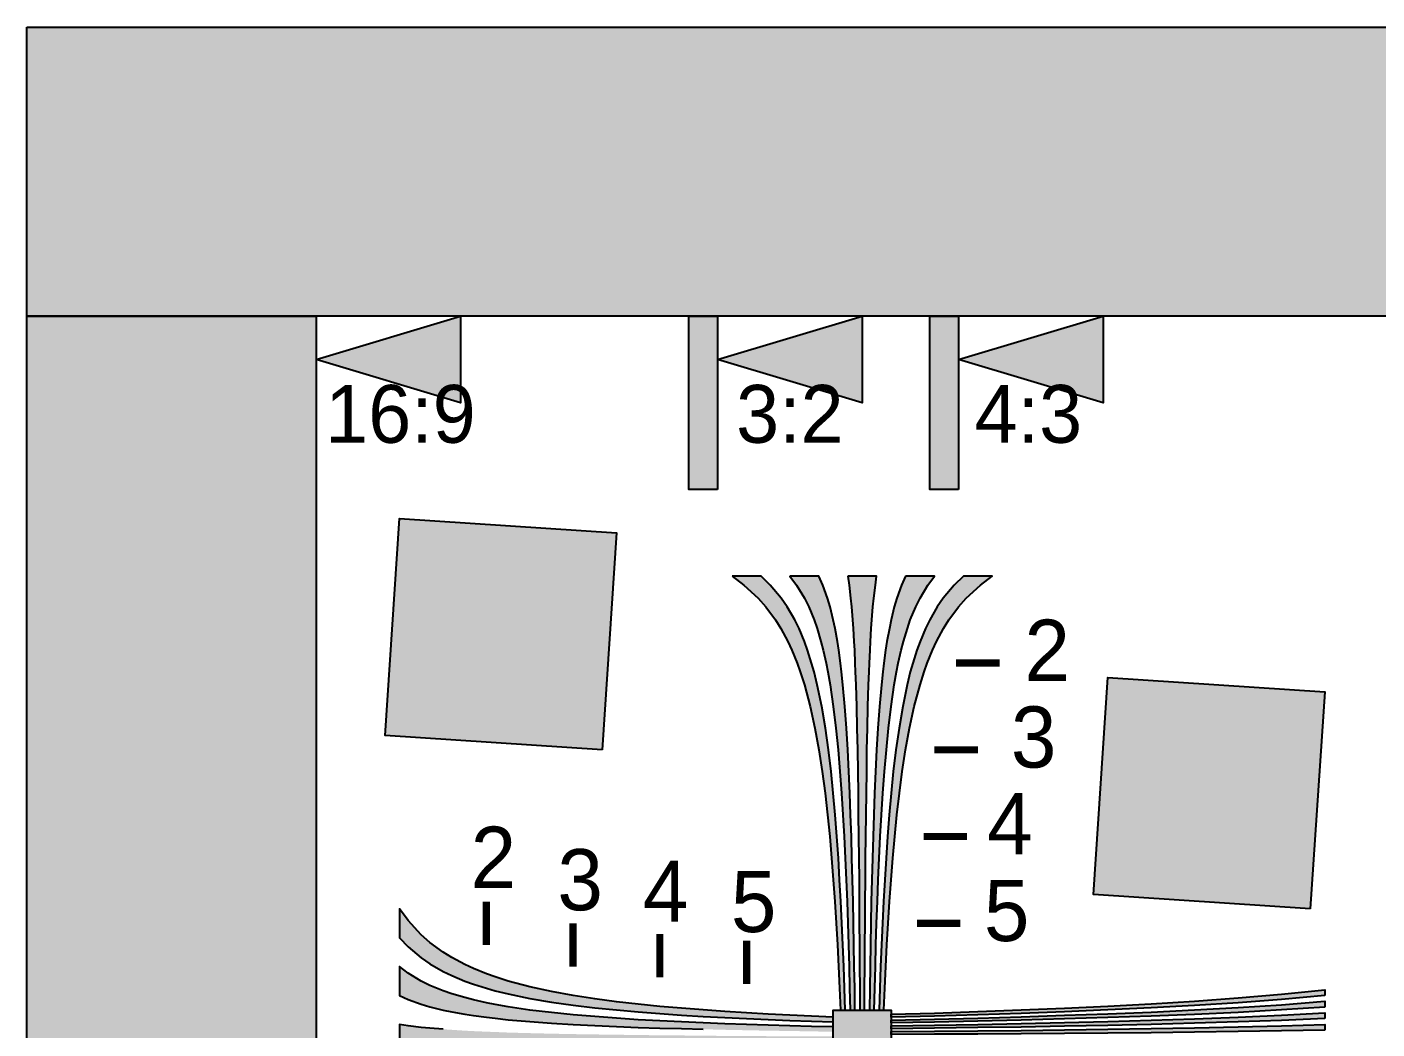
# Model space of a CAD drawing. Header units: millimetres. Extents: x 0 to 1582, y 0 to 984.
# Drawn here: x 0 to 373.6, y 707 to 984.2 of the extents above; entities that cross this region are included whole.
import ezdxf

# ---------------------------------------------------------------- set-up
doc = ezdxf.new("R2010")
doc.units = ezdxf.units.MM
for name, color, linetype in [('FRAME', 7, 'Continuous'), ('LABELS', 7, 'Continuous'), ('PERIPHERY', 7, 'Continuous'), ('SFR', 7, 'Continuous')]:
    doc.layers.add(name, color=color, linetype=linetype)

msp = doc.modelspace()

# ---------------------------------------------------------------- hatches: boundary and pattern name
at = {"layer": 'FRAME', "true_color": 0x000000}
h = msp.add_hatch(color=7, dxfattribs=at)
h.dxf.hatch_style = 1
h.paths.add_polyline_path([(0, 984.25), (1582.24, 984.25), (1582.24, 904.25), (0, 904.25), (0, 984.25)])
h = msp.add_hatch(color=7, dxfattribs=at)
h.dxf.hatch_style = 1
h.paths.add_polyline_path([(0, 904.25), (80, 904.25), (80, 104.25), (0, 104.25), (0, 904.25)])
h = msp.add_hatch(color=7, dxfattribs=at)
h.dxf.hatch_style = 1
h.paths.add_polyline_path([(120, 904.25), (120, 880.25), (80, 892.25), (120, 904.25)])
h = msp.add_hatch(color=7, dxfattribs=at)
h.dxf.hatch_style = 1
h.paths.add_polyline_path([(191.12, 856.25), (183.12, 856.25), (183.12, 904.25), (191.12, 904.25), (191.12, 856.25)])
h = msp.add_hatch(color=7, dxfattribs=at)
h.dxf.hatch_style = 1
h.paths.add_polyline_path([(231.12, 904.25), (231.12, 880.25), (191.12, 892.25), (231.12, 904.25)])
h = msp.add_hatch(color=7, dxfattribs=at)
h.dxf.hatch_style = 1
h.paths.add_polyline_path([(257.8, 856.25), (249.8, 856.25), (249.8, 904.25), (257.8, 904.25), (257.8, 856.25)])
h = msp.add_hatch(color=7, dxfattribs=at)
h.dxf.hatch_style = 1
h.paths.add_polyline_path([(297.8, 904.25), (297.8, 880.25), (257.8, 892.25), (297.8, 904.25)])
at = {"layer": 'PERIPHERY', "true_color": 0x000000}
h = msp.add_hatch(color=7, dxfattribs=at)
h.dxf.hatch_style = 1
h.paths.add_polyline_path([(195.12, 832.25), (198.4, 829.85), (202.32, 826.25), (204.44, 823.85), (207.12, 820.25), (208.64, 817.85), (210.56, 814.25), (211.68, 811.85), (213.12, 808.25), (213.96, 805.85), (215.12, 802.25), (216.72, 796.25), (218.04, 790.25), (219.12, 784.25), (220.04, 778.25), (220.84, 772.25), (221.52, 766.25), (222.12, 760.25), (222.64, 754.25), (223.12, 748.25), (223.56, 742.25), (223.92, 736.25), (224.28, 730.25), (224.56, 724.25), (224.84, 718.25), (225.12, 712.25), (226.44, 712.25), (226.24, 718.25), (226.04, 724.25), (225.8, 730.25), (225.52, 736.25), (225.24, 742.25), (224.88, 748.25), (224.52, 754.25), (224.12, 760.25), (223.64, 766.25), (223.12, 772.25), (222.52, 778.25), (221.8, 784.25), (220.92, 790.25), (219.92, 796.25), (218.68, 802.25), (217.8, 805.85), (217.12, 808.25), (216, 811.85), (215.12, 814.25), (213.64, 817.85), (212.44, 820.25), (210.36, 823.85), (208.72, 826.25), (205.68, 829.85), (203.12, 832.25), (195.12, 832.25)])
h = msp.add_hatch(color=7, dxfattribs=at)
h.dxf.hatch_style = 1
h.paths.add_polyline_path([(211.12, 832.25), (212.92, 829.85), (215.12, 826.25), (216.32, 823.85), (217.8, 820.25), (218.64, 817.85), (219.68, 814.25), (220.32, 811.85), (221.12, 808.25), (221.6, 805.85), (222.24, 802.25), (223.12, 796.25), (223.84, 790.25), (224.44, 784.25), (224.96, 778.25), (225.4, 772.25), (225.8, 766.25), (226.12, 760.25), (226.4, 754.25), (226.68, 748.25), (226.92, 742.25), (227.12, 736.25), (227.32, 730.25), (227.48, 724.25), (227.64, 718.25), (227.8, 712.25), (229.12, 712.25), (229.04, 718.25), (228.92, 724.25), (228.84, 730.25), (228.72, 736.25), (228.6, 742.25), (228.44, 748.25), (228.28, 754.25), (228.12, 760.25), (227.92, 766.25), (227.68, 772.25), (227.44, 778.25), (227.12, 784.25), (226.76, 790.25), (226.32, 796.25), (225.8, 802.25), (225.4, 805.85), (225.12, 808.25), (224.64, 811.85), (224.28, 814.25), (223.64, 817.85), (223.12, 820.25), (222.24, 823.85), (221.52, 826.25), (220.2, 829.85), (219.12, 832.25), (211.12, 832.25), (211.12, 832.25)])
h = msp.add_hatch(color=7, dxfattribs=at)
h.dxf.hatch_style = 1
h.paths.add_polyline_path([(227.12, 832.25), (227.48, 829.85), (227.92, 826.25), (228.16, 823.85), (228.44, 820.25), (228.64, 817.85), (228.84, 814.25), (228.96, 811.85), (229.12, 808.25), (229.2, 805.85), (229.36, 802.25), (229.52, 796.25), (229.68, 790.25), (229.8, 784.25), (229.88, 778.25), (229.96, 772.25), (230.04, 766.25), (230.12, 760.25), (230.16, 754.25), (230.24, 748.25), (230.28, 742.25), (230.32, 736.25), (230.36, 730.25), (230.4, 724.25), (230.44, 718.25), (230.44, 712.25), (231.8, 712.25), (231.8, 718.25), (231.84, 724.25), (231.88, 730.25), (231.92, 736.25), (231.96, 742.25), (232, 748.25), (232.08, 754.25), (232.12, 760.25), (232.2, 766.25), (232.28, 772.25), (232.36, 778.25), (232.44, 784.25), (232.56, 790.25), (232.72, 796.25), (232.88, 802.25), (233.04, 805.85), (233.12, 808.25), (233.28, 811.85), (233.4, 814.25), (233.64, 817.85), (233.8, 820.25), (234.08, 823.85), (234.32, 826.25), (234.76, 829.85), (235.12, 832.25), (227.12, 832.25)])
h = msp.add_hatch(color=7, dxfattribs=at)
h.dxf.hatch_style = 1
h.paths.add_polyline_path([(243.12, 832.25), (242.04, 829.85), (240.72, 826.25), (240, 823.85), (239.12, 820.25), (238.64, 817.85), (237.96, 814.25), (237.6, 811.85), (237.12, 808.25), (236.84, 805.85), (236.44, 802.25), (235.92, 796.25), (235.48, 790.25), (235.12, 784.25), (234.8, 778.25), (234.56, 772.25), (234.32, 766.25), (234.12, 760.25), (233.96, 754.25), (233.8, 748.25), (233.64, 742.25), (233.52, 736.25), (233.4, 730.25), (233.32, 724.25), (233.2, 718.25), (233.12, 712.25), (234.44, 712.25), (234.6, 718.25), (234.76, 724.25), (234.92, 730.25), (235.12, 736.25), (235.32, 742.25), (235.56, 748.25), (235.84, 754.25), (236.12, 760.25), (236.44, 766.25), (236.84, 772.25), (237.28, 778.25), (237.8, 784.25), (238.4, 790.25), (239.12, 796.25), (240, 802.25), (240.64, 805.85), (241.12, 808.25), (241.92, 811.85), (242.56, 814.25), (243.64, 817.85), (244.44, 820.25), (245.92, 823.85), (247.12, 826.25), (249.32, 829.85), (251.12, 832.25), (243.12, 832.25), (243.12, 832.25)])
h = msp.add_hatch(color=7, dxfattribs=at)
h.dxf.hatch_style = 1
h.paths.add_polyline_path([(259.12, 832.25), (256.56, 829.85), (253.52, 826.25), (251.88, 823.85), (249.8, 820.25), (248.64, 817.85), (247.12, 814.25), (246.24, 811.85), (245.12, 808.25), (244.44, 805.85), (243.56, 802.25), (242.32, 796.25), (241.32, 790.25), (240.44, 784.25), (239.72, 778.25), (239.12, 772.25), (238.6, 766.25), (238.12, 760.25), (237.72, 754.25), (237.36, 748.25), (237, 742.25), (236.72, 736.25), (236.44, 730.25), (236.2, 724.25), (236, 718.25), (235.8, 712.25), (237.12, 712.25), (237.4, 718.25), (237.68, 724.25), (237.96, 730.25), (238.32, 736.25), (238.68, 742.25), (239.12, 748.25), (239.6, 754.25), (240.12, 760.25), (240.72, 766.25), (241.4, 772.25), (242.2, 778.25), (243.12, 784.25), (244.2, 790.25), (245.52, 796.25), (247.12, 802.25), (248.28, 805.85), (249.12, 808.25), (250.56, 811.85), (251.68, 814.25), (253.64, 817.85), (255.12, 820.25), (257.8, 823.85), (259.92, 826.25), (263.84, 829.85), (267.12, 832.25), (259.12, 832.25), (259.12, 832.25)])
h = msp.add_hatch(color=7, dxfattribs=at)
h.dxf.hatch_style = 1
h.paths.add_polyline_path([(103.12, 732.26), (105.52, 729.7), (109.12, 726.66), (111.52, 725.02), (115.12, 722.93), (117.52, 721.78), (121.12, 720.26), (123.52, 719.38), (127.12, 718.26), (129.52, 717.58), (133.12, 716.7), (139.12, 715.46), (145.12, 714.46), (151.12, 713.58), (157.12, 712.86), (163.12, 712.26), (169.12, 711.74), (175.12, 711.26), (181.12, 710.86), (187.12, 710.5), (193.12, 710.14), (199.12, 709.86), (205.12, 709.58), (211.12, 709.34), (217.12, 709.14), (223.12, 708.94), (223.12, 710.26), (217.12, 710.54), (211.12, 710.82), (205.12, 711.1), (199.12, 711.46), (193.12, 711.82), (187.12, 712.26), (181.12, 712.74), (175.12, 713.26), (169.12, 713.86), (163.12, 714.54), (157.12, 715.34), (151.12, 716.26), (145.12, 717.34), (139.12, 718.66), (133.12, 720.26), (129.52, 721.42), (127.12, 722.26), (123.52, 723.7), (121.12, 724.82), (117.52, 726.78), (115.12, 728.26), (111.52, 730.94), (109.12, 733.06), (105.52, 736.98), (103.12, 740.26), (103.12, 732.26), (103.12, 732.26)])
h = msp.add_hatch(color=7, dxfattribs=at)
h.dxf.hatch_style = 1
h.paths.add_polyline_path([(103.12, 716.25), (105.52, 715.17), (109.12, 713.85), (111.52, 713.13), (115.12, 712.25), (117.52, 711.77), (121.12, 711.09), (123.52, 710.73), (127.12, 710.25), (129.52, 709.97), (133.12, 709.57), (139.12, 709.05), (145.12, 708.61), (151.12, 708.25), (157.12, 707.93), (163.12, 707.69), (169.12, 707.45), (175.12, 707.25), (181.12, 707.09), (187.12, 706.93), (193.12, 706.77), (199.12, 706.65), (205.12, 706.53), (211.12, 706.45), (217.12, 706.33), (223.12, 706.25), (223.12, 707.57), (217.12, 707.73), (211.12, 707.89), (205.12, 708.05), (199.12, 708.25), (193.12, 708.45), (187.12, 708.69), (181.12, 708.97), (175.12, 709.25), (169.12, 709.57), (163.12, 709.97), (157.12, 710.41), (151.12, 710.93), (145.12, 711.53), (139.12, 712.25), (133.12, 713.13), (129.52, 713.77), (127.12, 714.25), (123.52, 715.05), (121.12, 715.69), (117.52, 716.77), (115.12, 717.57), (111.52, 719.05), (109.12, 720.25), (105.52, 722.46), (103.12, 724.25), (103.12, 716.25), (103.12, 716.25)])
h = msp.add_hatch(color=7, dxfattribs=at)
h.dxf.hatch_style = 1
h.paths.add_polyline_path([(359.12, 716.26), (347.12, 715.18), (335.12, 714.26), (323.12, 713.5), (311.12, 712.82), (299.12, 712.26), (287.12, 711.78), (275.12, 711.3), (263.12, 710.94), (251.12, 710.58), (239.12, 710.26), (239.12, 711.06), (251.12, 711.42), (263.12, 711.82), (275.12, 712.26), (287.12, 712.78), (299.12, 713.34), (311.12, 713.98), (323.12, 714.74), (335.12, 715.58), (347.12, 716.62), (359.12, 717.86), (359.12, 716.26)])
h = msp.add_hatch(color=7, dxfattribs=at)
h.dxf.hatch_style = 1
h.paths.add_polyline_path([(359.12, 713.06), (347.12, 712.26), (335.12, 711.58), (323.12, 711.02), (311.12, 710.54), (299.12, 710.14), (287.12, 709.78), (275.12, 709.42), (263.12, 709.14), (251.12, 708.9), (239.12, 708.66), (239.12, 709.46), (251.12, 709.74), (263.12, 710.02), (275.12, 710.38), (287.12, 710.78), (299.12, 711.18), (311.12, 711.7), (323.12, 712.26), (335.12, 712.94), (347.12, 713.7), (359.12, 714.66), (359.12, 713.06)])
h = msp.add_hatch(color=7, dxfattribs=at)
h.dxf.hatch_style = 1
h.paths.add_polyline_path([(239.12, 696.25), (223.12, 696.25), (223.12, 712.25), (239.12, 712.25), (239.12, 696.25)])
h = msp.add_hatch(color=7, dxfattribs=at)
h.dxf.hatch_style = 1
h.paths.add_polyline_path([(359.12, 709.86), (347.12, 709.34), (335.12, 708.94), (323.12, 708.58), (311.12, 708.26), (299.12, 707.98), (287.12, 707.78), (275.12, 707.54), (263.12, 707.38), (251.12, 707.22), (239.12, 707.06), (239.12, 707.86), (251.12, 708.06), (263.12, 708.26), (275.12, 708.5), (287.12, 708.78), (299.12, 709.06), (311.12, 709.42), (323.12, 709.78), (335.12, 710.26), (347.12, 710.82), (359.12, 711.46), (359.12, 709.86)])
h = msp.add_hatch(color=7, dxfattribs=at)
h.dxf.hatch_style = 1
h.paths.add_polyline_path([(103.12, 700.25), (105.52, 700.61), (109.12, 701.06), (111.52, 701.3), (115.12, 701.57), (117.52, 701.78), (121.12, 701.98), (123.52, 702.1), (127.12, 702.25), (129.52, 702.34), (133.12, 702.5), (139.12, 702.66), (145.12, 702.82), (151.12, 702.94), (157.12, 703.02), (163.12, 703.1), (169.12, 703.18), (175.12, 703.26), (181.12, 703.3), (187.12, 703.38), (193.12, 703.42), (199.12, 703.46), (205.12, 703.5), (211.12, 703.53), (217.12, 703.57), (223.12, 703.57), (223.12, 704.93), (217.12, 704.93), (211.12, 704.97), (205.12, 705.01), (199.12, 705.05), (193.12, 705.09), (187.12, 705.13), (181.12, 705.21), (175.12, 705.25), (169.12, 705.33), (163.12, 705.41), (157.12, 705.49), (151.12, 705.58), (145.12, 705.7), (139.12, 705.85), (133.12, 706.01), (129.52, 706.17), (127.12, 706.25), (123.52, 706.41), (121.12, 706.53), (117.52, 706.77), (115.12, 706.93), (111.52, 707.21), (109.12, 707.45), (105.52, 707.89), (103.12, 708.25), (103.12, 700.25), (103.12, 700.25)])
h = msp.add_hatch(color=7, dxfattribs=at)
h.dxf.hatch_style = 1
h.paths.add_polyline_path([(359.12, 706.66), (347.12, 706.46), (335.12, 706.26), (323.12, 706.1), (311.12, 705.98), (299.12, 705.86), (287.12, 705.78), (275.12, 705.66), (263.12, 705.58), (251.12, 705.54), (239.12, 705.46), (239.12, 706.26), (251.12, 706.38), (263.12, 706.5), (275.12, 706.62), (287.12, 706.77), (299.12, 706.93), (311.12, 707.09), (323.12, 707.33), (335.12, 707.57), (347.12, 707.9), (359.12, 708.26), (359.12, 706.66)])
at = {"layer": 'SFR', "true_color": 0x000000}
h = msp.add_hatch(color=7, dxfattribs=at)
h.dxf.hatch_style = 1
h.paths.add_polyline_path([(159.12, 784.25), (99.12, 788.25), (103.12, 848.25), (163.12, 844.25), (159.12, 784.25)])
h = msp.add_hatch(color=7, dxfattribs=at)
h.dxf.hatch_style = 1
h.paths.add_polyline_path([(355.12, 740.25), (295.12, 744.25), (299.12, 804.25), (359.12, 800.25), (355.12, 740.25)])

# ---------------------------------------------------------------- linework, layer by layer
at = {"layer": 'FRAME', "color": 250}
for points in [[(0, 984.25), (1582.24, 984.25), (1582.24, 904.25), (0, 904.25), (0, 984.25)], [(0, 904.25), (80, 904.25), (80, 104.25), (0, 104.25), (0, 904.25)], [(120, 904.25), (120, 880.25), (80, 892.25), (120, 904.25)], [(191.12, 856.25), (183.12, 856.25), (183.12, 904.25), (191.12, 904.25), (191.12, 856.25)], [(231.12, 904.25), (231.12, 880.25), (191.12, 892.25), (231.12, 904.25)], [(257.8, 856.25), (249.8, 856.25), (249.8, 904.25), (257.8, 904.25), (257.8, 856.25)], [(297.8, 904.25), (297.8, 880.25), (257.8, 892.25), (297.8, 904.25)]]:
    msp.add_lwpolyline(points, close=True, dxfattribs=at)
at = {"layer": 'FRAME', "color": 250, "true_color": 0x000000}
for points in [[(0, 984.25), (0, 904.25), (1582.24, 904.25)], [(1582.24, 904.25), (1582.24, 984.25), (0, 984.25)], [(0, 904.25), (0, 104.25), (80, 104.25)], [(80, 104.25), (80, 904.25), (0, 904.25)], [(80, 892.25), (120, 880.25), (120, 904.25)], [(191.12, 856.25), (191.12, 904.25), (183.12, 904.25)], [(183.12, 904.25), (183.12, 856.25), (191.12, 856.25)], [(191.12, 892.25), (231.12, 880.25), (231.12, 904.25)], [(257.8, 856.25), (257.8, 904.25), (249.8, 904.25)], [(249.8, 904.25), (249.8, 856.25), (257.8, 856.25)], [(257.8, 892.25), (297.8, 880.25), (297.8, 904.25)]]:
    msp.add_solid(points, dxfattribs=at)
at = {"layer": 'PERIPHERY', "color": 250}
for points in [[(195.12, 832.25), (198.4, 829.85), (202.32, 826.25), (204.44, 823.85), (207.12, 820.25), (208.64, 817.85), (210.56, 814.25), (211.68, 811.85), (213.12, 808.25), (213.96, 805.85), (215.12, 802.25), (216.72, 796.25), (218.04, 790.25), (219.12, 784.25), (220.04, 778.25), (220.84, 772.25), (221.52, 766.25), (222.12, 760.25), (222.64, 754.25), (223.12, 748.25), (223.56, 742.25), (223.92, 736.25), (224.28, 730.25), (224.56, 724.25), (224.84, 718.25), (225.12, 712.25), (226.44, 712.25), (226.24, 718.25), (226.04, 724.25), (225.8, 730.25), (225.52, 736.25), (225.24, 742.25), (224.88, 748.25), (224.52, 754.25), (224.12, 760.25), (223.64, 766.25), (223.12, 772.25), (222.52, 778.25), (221.8, 784.25), (220.92, 790.25), (219.92, 796.25), (218.68, 802.25), (217.8, 805.85), (217.12, 808.25), (216, 811.85), (215.12, 814.25), (213.64, 817.85), (212.44, 820.25), (210.36, 823.85), (208.72, 826.25), (205.68, 829.85), (203.12, 832.25), (195.12, 832.25)], [(211.12, 832.25), (212.92, 829.85), (215.12, 826.25), (216.32, 823.85), (217.8, 820.25), (218.64, 817.85), (219.68, 814.25), (220.32, 811.85), (221.12, 808.25), (221.6, 805.85), (222.24, 802.25), (223.12, 796.25), (223.84, 790.25), (224.44, 784.25), (224.96, 778.25), (225.4, 772.25), (225.8, 766.25), (226.12, 760.25), (226.4, 754.25), (226.68, 748.25), (226.92, 742.25), (227.12, 736.25), (227.32, 730.25), (227.48, 724.25), (227.64, 718.25), (227.8, 712.25), (229.12, 712.25), (229.04, 718.25), (228.92, 724.25), (228.84, 730.25), (228.72, 736.25), (228.6, 742.25), (228.44, 748.25), (228.28, 754.25), (228.12, 760.25), (227.92, 766.25), (227.68, 772.25), (227.44, 778.25), (227.12, 784.25), (226.76, 790.25), (226.32, 796.25), (225.8, 802.25), (225.4, 805.85), (225.12, 808.25), (224.64, 811.85), (224.28, 814.25), (223.64, 817.85), (223.12, 820.25), (222.24, 823.85), (221.52, 826.25), (220.2, 829.85), (219.12, 832.25), (211.12, 832.25), (211.12, 832.25)], [(227.12, 832.25), (227.48, 829.85), (227.92, 826.25), (228.16, 823.85), (228.44, 820.25), (228.64, 817.85), (228.84, 814.25), (228.96, 811.85), (229.12, 808.25), (229.2, 805.85), (229.36, 802.25), (229.52, 796.25), (229.68, 790.25), (229.8, 784.25), (229.88, 778.25), (229.96, 772.25), (230.04, 766.25), (230.12, 760.25), (230.16, 754.25), (230.24, 748.25), (230.28, 742.25), (230.32, 736.25), (230.36, 730.25), (230.4, 724.25), (230.44, 718.25), (230.44, 712.25), (231.8, 712.25), (231.8, 718.25), (231.84, 724.25), (231.88, 730.25), (231.92, 736.25), (231.96, 742.25), (232, 748.25), (232.08, 754.25), (232.12, 760.25), (232.2, 766.25), (232.28, 772.25), (232.36, 778.25), (232.44, 784.25), (232.56, 790.25), (232.72, 796.25), (232.88, 802.25), (233.04, 805.85), (233.12, 808.25), (233.28, 811.85), (233.4, 814.25), (233.64, 817.85), (233.8, 820.25), (234.08, 823.85), (234.32, 826.25), (234.76, 829.85), (235.12, 832.25), (227.12, 832.25)], [(243.12, 832.25), (242.04, 829.85), (240.72, 826.25), (240, 823.85), (239.12, 820.25), (238.64, 817.85), (237.96, 814.25), (237.6, 811.85), (237.12, 808.25), (236.84, 805.85), (236.44, 802.25), (235.92, 796.25), (235.48, 790.25), (235.12, 784.25), (234.8, 778.25), (234.56, 772.25), (234.32, 766.25), (234.12, 760.25), (233.96, 754.25), (233.8, 748.25), (233.64, 742.25), (233.52, 736.25), (233.4, 730.25), (233.32, 724.25), (233.2, 718.25), (233.12, 712.25), (234.44, 712.25), (234.6, 718.25), (234.76, 724.25), (234.92, 730.25), (235.12, 736.25), (235.32, 742.25), (235.56, 748.25), (235.84, 754.25), (236.12, 760.25), (236.44, 766.25), (236.84, 772.25), (237.28, 778.25), (237.8, 784.25), (238.4, 790.25), (239.12, 796.25), (240, 802.25), (240.64, 805.85), (241.12, 808.25), (241.92, 811.85), (242.56, 814.25), (243.64, 817.85), (244.44, 820.25), (245.92, 823.85), (247.12, 826.25), (249.32, 829.85), (251.12, 832.25), (243.12, 832.25), (243.12, 832.25)], [(259.12, 832.25), (256.56, 829.85), (253.52, 826.25), (251.88, 823.85), (249.8, 820.25), (248.64, 817.85), (247.12, 814.25), (246.24, 811.85), (245.12, 808.25), (244.44, 805.85), (243.56, 802.25), (242.32, 796.25), (241.32, 790.25), (240.44, 784.25), (239.72, 778.25), (239.12, 772.25), (238.6, 766.25), (238.12, 760.25), (237.72, 754.25), (237.36, 748.25), (237, 742.25), (236.72, 736.25), (236.44, 730.25), (236.2, 724.25), (236, 718.25), (235.8, 712.25), (237.12, 712.25), (237.4, 718.25), (237.68, 724.25), (237.96, 730.25), (238.32, 736.25), (238.68, 742.25), (239.12, 748.25), (239.6, 754.25), (240.12, 760.25), (240.72, 766.25), (241.4, 772.25), (242.2, 778.25), (243.12, 784.25), (244.2, 790.25), (245.52, 796.25), (247.12, 802.25), (248.28, 805.85), (249.12, 808.25), (250.56, 811.85), (251.68, 814.25), (253.64, 817.85), (255.12, 820.25), (257.8, 823.85), (259.92, 826.25), (263.84, 829.85), (267.12, 832.25), (259.12, 832.25), (259.12, 832.25)], [(103.12, 732.26), (105.52, 729.7), (109.12, 726.66), (111.52, 725.02), (115.12, 722.93), (117.52, 721.78), (121.12, 720.26), (123.52, 719.38), (127.12, 718.26), (129.52, 717.58), (133.12, 716.7), (139.12, 715.46), (145.12, 714.46), (151.12, 713.58), (157.12, 712.86), (163.12, 712.26), (169.12, 711.74), (175.12, 711.26), (181.12, 710.86), (187.12, 710.5), (193.12, 710.14), (199.12, 709.86), (205.12, 709.58), (211.12, 709.34), (217.12, 709.14), (223.12, 708.94), (223.12, 710.26), (217.12, 710.54), (211.12, 710.82), (205.12, 711.1), (199.12, 711.46), (193.12, 711.82), (187.12, 712.26), (181.12, 712.74), (175.12, 713.26), (169.12, 713.86), (163.12, 714.54), (157.12, 715.34), (151.12, 716.26), (145.12, 717.34), (139.12, 718.66), (133.12, 720.26), (129.52, 721.42), (127.12, 722.26), (123.52, 723.7), (121.12, 724.82), (117.52, 726.78), (115.12, 728.26), (111.52, 730.94), (109.12, 733.06), (105.52, 736.98), (103.12, 740.26), (103.12, 732.26), (103.12, 732.26)], [(359.12, 716.26), (347.12, 715.18), (335.12, 714.26), (323.12, 713.5), (311.12, 712.82), (299.12, 712.26), (287.12, 711.78), (275.12, 711.3), (263.12, 710.94), (251.12, 710.58), (239.12, 710.26), (239.12, 711.06), (251.12, 711.42), (263.12, 711.82), (275.12, 712.26), (287.12, 712.78), (299.12, 713.34), (311.12, 713.98), (323.12, 714.74), (335.12, 715.58), (347.12, 716.62), (359.12, 717.86), (359.12, 716.26)], [(359.12, 713.06), (347.12, 712.26), (335.12, 711.58), (323.12, 711.02), (311.12, 710.54), (299.12, 710.14), (287.12, 709.78), (275.12, 709.42), (263.12, 709.14), (251.12, 708.9), (239.12, 708.66), (239.12, 709.46), (251.12, 709.74), (263.12, 710.02), (275.12, 710.38), (287.12, 710.78), (299.12, 711.18), (311.12, 711.7), (323.12, 712.26), (335.12, 712.94), (347.12, 713.7), (359.12, 714.66), (359.12, 713.06)], [(239.12, 696.25), (223.12, 696.25), (223.12, 712.25), (239.12, 712.25), (239.12, 696.25)], [(359.12, 709.86), (347.12, 709.34), (335.12, 708.94), (323.12, 708.58), (311.12, 708.26), (299.12, 707.98), (287.12, 707.78), (275.12, 707.54), (263.12, 707.38), (251.12, 707.22), (239.12, 707.06), (239.12, 707.86), (251.12, 708.06), (263.12, 708.26), (275.12, 708.5), (287.12, 708.78), (299.12, 709.06), (311.12, 709.42), (323.12, 709.78), (335.12, 710.26), (347.12, 710.82), (359.12, 711.46), (359.12, 709.86)], [(359.12, 706.66), (347.12, 706.46), (335.12, 706.26), (323.12, 706.1), (311.12, 705.98), (299.12, 705.86), (287.12, 705.78), (275.12, 705.66), (263.12, 705.58), (251.12, 705.54), (239.12, 705.46), (239.12, 706.26), (251.12, 706.38), (263.12, 706.5), (275.12, 706.62), (287.12, 706.77), (299.12, 706.93), (311.12, 707.09), (323.12, 707.33), (335.12, 707.57), (347.12, 707.9), (359.12, 708.26), (359.12, 706.66)]]:
    msp.add_lwpolyline(points, close=True, dxfattribs=at)
at = {"layer": 'PERIPHERY', "color": 250, "lineweight": 35, "const_width": 2}
for points in [[(257.12, 808.25), (269.12, 808.25)], [(251.12, 784.25), (263.12, 784.25)], [(248.12, 760.25), (260.12, 760.25)], [(127.12, 730.26), (127.12, 742.26)], [(151.12, 724.26), (151.12, 736.26)], [(246.32, 736.25), (258.32, 736.25)], [(175.12, 721.26), (175.12, 733.26)], [(199.12, 719.45), (199.12, 731.46)]]:
    msp.add_lwpolyline(points, dxfattribs=at)
at = {"layer": 'PERIPHERY', "color": 250}
for points in [[(223.12, 706.25), (223.12, 707.57), (217.12, 707.73), (211.12, 707.89), (205.12, 708.05), (199.12, 708.25), (193.12, 708.45), (187.12, 708.69), (181.12, 708.97), (175.12, 709.25), (169.12, 709.57), (163.12, 709.97), (157.12, 710.41), (151.12, 710.93), (145.12, 711.53), (139.12, 712.25), (133.12, 713.13), (129.52, 713.77), (127.12, 714.25), (123.52, 715.05), (121.12, 715.69), (117.52, 716.77), (115.12, 717.57), (111.52, 719.05), (109.12, 720.25), (105.52, 722.46), (103.12, 724.25), (103.12, 716.25), (103.12, 716.25), (103.12, 716.25), (105.52, 715.17), (109.12, 713.85), (111.52, 713.13), (115.12, 712.25), (117.52, 711.77), (121.12, 711.09), (123.52, 710.73), (127.12, 710.25), (129.52, 709.97), (133.12, 709.57), (139.12, 709.05), (145.12, 708.61), (151.12, 708.25), (157.12, 707.93), (163.12, 707.69), (169.12, 707.45), (175.12, 707.25), (181.12, 707.09), (187.12, 706.93)], [(115.12, 706.93), (111.52, 707.21), (109.12, 707.45), (105.52, 707.89), (103.12, 708.25), (103.12, 700.25)]]:
    msp.add_lwpolyline(points, dxfattribs=at)
at = {"layer": 'PERIPHERY', "color": 250, "true_color": 0x000000}
for points in [[(203.12, 832.25), (195.12, 832.25), (198.4, 829.85)], [(203.12, 832.25), (198.4, 829.85), (202.32, 826.25)], [(203.12, 832.25), (202.32, 826.25), (204.44, 823.85)], [(203.12, 832.25), (204.44, 823.85), (207.12, 820.25)], [(203.12, 832.25), (207.12, 820.25), (208.64, 817.85)], [(203.12, 832.25), (208.64, 817.85), (210.56, 814.25)], [(203.12, 832.25), (210.56, 814.25), (211.68, 811.85)], [(203.12, 832.25), (211.68, 811.85), (220.92, 790.25)], [(203.12, 832.25), (220.92, 790.25), (219.92, 796.25)], [(203.12, 832.25), (219.92, 796.25), (218.68, 802.25)], [(203.12, 832.25), (218.68, 802.25), (217.8, 805.85)], [(203.12, 832.25), (217.8, 805.85), (217.12, 808.25)], [(203.12, 832.25), (217.12, 808.25), (216, 811.85)], [(203.12, 832.25), (216, 811.85), (215.12, 814.25)], [(203.12, 832.25), (215.12, 814.25), (213.64, 817.85)], [(203.12, 832.25), (213.64, 817.85), (212.44, 820.25)], [(203.12, 832.25), (212.44, 820.25), (210.36, 823.85)], [(203.12, 832.25), (210.36, 823.85), (208.72, 826.25)], [(208.72, 826.25), (205.68, 829.85), (203.12, 832.25)], [(211.12, 832.25), (212.92, 829.85), (223.64, 817.85)], [(211.12, 832.25), (211.12, 832.25), (223.64, 817.85)], [(211.12, 832.25), (223.64, 817.85), (223.12, 820.25)], [(211.12, 832.25), (223.12, 820.25), (222.24, 823.85)], [(211.12, 832.25), (222.24, 823.85), (221.52, 826.25)], [(211.12, 832.25), (221.52, 826.25), (220.2, 829.85)], [(220.2, 829.85), (219.12, 832.25), (211.12, 832.25)], [(212.92, 829.85), (215.12, 826.25), (224.64, 811.85)], [(212.92, 829.85), (224.64, 811.85), (224.28, 814.25)], [(212.92, 829.85), (224.28, 814.25), (223.64, 817.85)], [(235.12, 832.25), (227.12, 832.25), (227.48, 829.85)], [(235.12, 832.25), (227.48, 829.85), (227.92, 826.25)], [(235.12, 832.25), (227.92, 826.25), (228.16, 823.85)], [(235.12, 832.25), (228.16, 823.85), (228.44, 820.25)], [(235.12, 832.25), (228.44, 820.25), (228.64, 817.85)], [(235.12, 832.25), (228.64, 817.85), (228.84, 814.25)], [(235.12, 832.25), (228.84, 814.25), (228.96, 811.85)], [(235.12, 832.25), (228.96, 811.85), (229.12, 808.25)], [(235.12, 832.25), (229.12, 808.25), (229.2, 805.85)], [(235.12, 832.25), (229.2, 805.85), (229.36, 802.25)], [(235.12, 832.25), (229.36, 802.25), (229.52, 796.25)], [(229.52, 796.25), (234.76, 829.85), (235.12, 832.25)], [(229.52, 796.25), (234.32, 826.25), (234.76, 829.85)], [(243.12, 832.25), (234.12, 760.25), (233.96, 754.25)], [(243.12, 832.25), (233.96, 754.25), (238.4, 790.25)], [(243.12, 832.25), (234.32, 766.25), (234.12, 760.25)], [(243.12, 832.25), (234.56, 772.25), (234.32, 766.25)], [(243.12, 832.25), (234.8, 778.25), (234.56, 772.25)], [(243.12, 832.25), (235.12, 784.25), (234.8, 778.25)], [(243.12, 832.25), (235.48, 790.25), (235.12, 784.25)], [(243.12, 832.25), (235.92, 796.25), (235.48, 790.25)], [(243.12, 832.25), (236.44, 802.25), (235.92, 796.25)], [(243.12, 832.25), (236.84, 805.85), (236.44, 802.25)], [(243.12, 832.25), (237.12, 808.25), (236.84, 805.85)], [(243.12, 832.25), (237.6, 811.85), (237.12, 808.25)], [(243.12, 832.25), (237.96, 814.25), (237.6, 811.85)], [(243.12, 832.25), (238.64, 817.85), (237.96, 814.25)], [(243.12, 832.25), (238.4, 790.25), (239.12, 796.25)], [(243.12, 832.25), (239.12, 820.25), (238.64, 817.85)], [(243.12, 832.25), (240, 823.85), (239.12, 820.25)], [(243.12, 832.25), (239.12, 796.25), (240, 802.25)], [(243.12, 832.25), (240.72, 826.25), (240, 823.85)], [(243.12, 832.25), (240, 802.25), (240.64, 805.85)], [(243.12, 832.25), (240.64, 805.85), (241.12, 808.25)], [(243.12, 832.25), (242.04, 829.85), (240.72, 826.25)], [(243.12, 832.25), (241.12, 808.25), (241.92, 811.85)], [(259.12, 832.25), (242.32, 796.25), (241.32, 790.25)], [(259.12, 832.25), (241.32, 790.25), (250.56, 811.85)], [(243.12, 832.25), (241.92, 811.85), (242.56, 814.25)], [(259.12, 832.25), (243.56, 802.25), (242.32, 796.25)], [(243.12, 832.25), (242.56, 814.25), (243.64, 817.85)], [(243.12, 832.25), (243.64, 817.85), (244.44, 820.25)], [(243.12, 832.25), (244.44, 820.25), (245.92, 823.85)], [(243.12, 832.25), (245.92, 823.85), (247.12, 826.25)], [(243.12, 832.25), (247.12, 826.25), (249.32, 829.85)], [(243.12, 832.25), (243.12, 832.25), (249.32, 829.85)], [(249.32, 829.85), (251.12, 832.25), (243.12, 832.25)], [(259.12, 832.25), (244.44, 805.85), (243.56, 802.25)], [(259.12, 832.25), (245.12, 808.25), (244.44, 805.85)], [(259.12, 832.25), (246.24, 811.85), (245.12, 808.25)], [(259.12, 832.25), (247.12, 814.25), (246.24, 811.85)], [(259.12, 832.25), (248.64, 817.85), (247.12, 814.25)], [(259.12, 832.25), (249.8, 820.25), (248.64, 817.85)], [(259.12, 832.25), (251.88, 823.85), (249.8, 820.25)], [(259.12, 832.25), (250.56, 811.85), (251.68, 814.25)], [(259.12, 832.25), (251.68, 814.25), (253.64, 817.85)], [(259.12, 832.25), (253.52, 826.25), (251.88, 823.85)], [(259.12, 832.25), (256.56, 829.85), (253.52, 826.25)], [(259.12, 832.25), (253.64, 817.85), (255.12, 820.25)], [(259.12, 832.25), (255.12, 820.25), (257.8, 823.85)], [(259.12, 832.25), (257.8, 823.85), (259.92, 826.25)], [(259.12, 832.25), (259.92, 826.25), (263.84, 829.85)], [(259.12, 832.25), (259.12, 832.25), (263.84, 829.85)], [(263.84, 829.85), (267.12, 832.25), (259.12, 832.25)], [(215.12, 826.25), (216.32, 823.85), (225.4, 805.85)], [(215.12, 826.25), (225.4, 805.85), (225.12, 808.25)], [(215.12, 826.25), (225.12, 808.25), (224.64, 811.85)], [(229.52, 796.25), (234.08, 823.85), (234.32, 826.25)], [(216.32, 823.85), (217.8, 820.25), (225.8, 802.25)], [(216.32, 823.85), (225.8, 802.25), (225.4, 805.85)], [(229.52, 796.25), (233.8, 820.25), (234.08, 823.85)], [(217.8, 820.25), (218.64, 817.85), (226.32, 796.25)], [(217.8, 820.25), (226.32, 796.25), (225.8, 802.25)], [(229.52, 796.25), (233.64, 817.85), (233.8, 820.25)], [(218.64, 817.85), (219.68, 814.25), (226.76, 790.25)], [(218.64, 817.85), (226.76, 790.25), (226.32, 796.25)], [(229.52, 796.25), (233.4, 814.25), (233.64, 817.85)], [(211.68, 811.85), (213.12, 808.25), (220.92, 790.25)], [(219.68, 814.25), (220.32, 811.85), (226.76, 790.25)], [(220.32, 811.85), (221.12, 808.25), (227.12, 784.25)], [(220.32, 811.85), (227.12, 784.25), (226.76, 790.25)], [(229.52, 796.25), (233.28, 811.85), (233.4, 814.25)], [(229.52, 796.25), (233.12, 808.25), (233.28, 811.85)], [(241.32, 790.25), (249.12, 808.25), (250.56, 811.85)], [(213.12, 808.25), (213.96, 805.85), (221.8, 784.25)], [(213.12, 808.25), (221.8, 784.25), (220.92, 790.25)], [(221.12, 808.25), (221.6, 805.85), (227.44, 778.25)], [(221.12, 808.25), (227.44, 778.25), (227.12, 784.25)], [(229.52, 796.25), (233.04, 805.85), (233.12, 808.25)], [(241.32, 790.25), (248.28, 805.85), (249.12, 808.25)], [(213.96, 805.85), (215.12, 802.25), (221.8, 784.25)], [(221.6, 805.85), (222.24, 802.25), (227.68, 772.25)], [(221.6, 805.85), (227.68, 772.25), (227.44, 778.25)], [(229.52, 796.25), (232.88, 802.25), (233.04, 805.85)], [(241.32, 790.25), (247.12, 802.25), (248.28, 805.85)], [(215.12, 802.25), (216.72, 796.25), (222.52, 778.25)], [(215.12, 802.25), (222.52, 778.25), (221.8, 784.25)], [(222.24, 802.25), (223.12, 796.25), (227.92, 766.25)], [(222.24, 802.25), (227.92, 766.25), (227.68, 772.25)], [(229.52, 796.25), (232.72, 796.25), (232.88, 802.25)], [(241.32, 790.25), (245.52, 796.25), (247.12, 802.25)], [(216.72, 796.25), (218.04, 790.25), (223.64, 766.25)], [(216.72, 796.25), (223.64, 766.25), (223.12, 772.25)], [(216.72, 796.25), (223.12, 772.25), (222.52, 778.25)], [(223.12, 796.25), (223.84, 790.25), (228.28, 754.25)], [(223.12, 796.25), (228.28, 754.25), (228.12, 760.25)], [(223.12, 796.25), (228.12, 760.25), (227.92, 766.25)], [(229.52, 796.25), (229.68, 790.25), (231.8, 712.25)], [(229.52, 796.25), (231.8, 712.25), (231.8, 718.25)], [(229.52, 796.25), (231.8, 718.25), (231.84, 724.25)], [(229.52, 796.25), (231.84, 724.25), (231.88, 730.25)], [(229.52, 796.25), (231.88, 730.25), (231.92, 736.25)], [(229.52, 796.25), (231.92, 736.25), (231.96, 742.25)], [(229.52, 796.25), (231.96, 742.25), (232, 748.25)], [(229.52, 796.25), (232, 748.25), (232.08, 754.25)], [(229.52, 796.25), (232.08, 754.25), (232.12, 760.25)], [(229.52, 796.25), (232.12, 760.25), (232.2, 766.25)], [(229.52, 796.25), (232.2, 766.25), (232.28, 772.25)], [(229.52, 796.25), (232.28, 772.25), (232.36, 778.25)], [(229.52, 796.25), (232.36, 778.25), (232.44, 784.25)], [(229.52, 796.25), (232.44, 784.25), (232.56, 790.25)], [(229.52, 796.25), (232.56, 790.25), (232.72, 796.25)], [(241.32, 790.25), (244.2, 790.25), (245.52, 796.25)], [(218.04, 790.25), (219.12, 784.25), (224.12, 760.25)], [(218.04, 790.25), (224.12, 760.25), (223.64, 766.25)], [(223.84, 790.25), (224.44, 784.25), (228.44, 748.25)], [(223.84, 790.25), (228.44, 748.25), (228.28, 754.25)], [(229.68, 790.25), (229.8, 784.25), (231.8, 712.25)], [(233.96, 754.25), (237.8, 784.25), (238.4, 790.25)], [(241.32, 790.25), (236, 718.25), (235.8, 712.25)], [(241.32, 790.25), (235.8, 712.25), (237.96, 730.25)], [(241.32, 790.25), (236.2, 724.25), (236, 718.25)], [(241.32, 790.25), (236.44, 730.25), (236.2, 724.25)], [(241.32, 790.25), (236.72, 736.25), (236.44, 730.25)], [(241.32, 790.25), (237, 742.25), (236.72, 736.25)], [(241.32, 790.25), (237.36, 748.25), (237, 742.25)], [(241.32, 790.25), (237.72, 754.25), (237.36, 748.25)], [(241.32, 790.25), (238.12, 760.25), (237.72, 754.25)], [(241.32, 790.25), (237.96, 730.25), (238.32, 736.25)], [(241.32, 790.25), (238.6, 766.25), (238.12, 760.25)], [(241.32, 790.25), (238.32, 736.25), (238.68, 742.25)], [(241.32, 790.25), (239.12, 772.25), (238.6, 766.25)], [(241.32, 790.25), (238.68, 742.25), (239.12, 748.25)], [(241.32, 790.25), (239.72, 778.25), (239.12, 772.25)], [(241.32, 790.25), (239.12, 748.25), (239.6, 754.25)], [(241.32, 790.25), (239.6, 754.25), (240.12, 760.25)], [(241.32, 790.25), (240.44, 784.25), (239.72, 778.25)], [(241.32, 790.25), (240.12, 760.25), (240.72, 766.25)], [(241.32, 790.25), (240.72, 766.25), (241.4, 772.25)], [(241.32, 790.25), (241.4, 772.25), (242.2, 778.25)], [(241.32, 790.25), (242.2, 778.25), (243.12, 784.25)], [(241.32, 790.25), (243.12, 784.25), (244.2, 790.25)], [(219.12, 784.25), (220.04, 778.25), (224.88, 748.25)], [(219.12, 784.25), (224.88, 748.25), (224.52, 754.25)], [(219.12, 784.25), (224.52, 754.25), (224.12, 760.25)], [(224.44, 784.25), (224.96, 778.25), (228.72, 736.25)], [(224.44, 784.25), (228.72, 736.25), (228.6, 742.25)], [(224.44, 784.25), (228.6, 742.25), (228.44, 748.25)], [(229.8, 784.25), (229.88, 778.25), (231.8, 712.25)], [(233.96, 754.25), (237.28, 778.25), (237.8, 784.25)], [(220.04, 778.25), (220.84, 772.25), (225.24, 742.25)], [(220.04, 778.25), (225.24, 742.25), (224.88, 748.25)], [(224.96, 778.25), (225.4, 772.25), (228.84, 730.25)], [(224.96, 778.25), (228.84, 730.25), (228.72, 736.25)], [(229.88, 778.25), (229.96, 772.25), (231.8, 712.25)], [(233.96, 754.25), (236.84, 772.25), (237.28, 778.25)], [(220.84, 772.25), (221.52, 766.25), (225.8, 730.25)], [(220.84, 772.25), (225.8, 730.25), (225.52, 736.25)], [(220.84, 772.25), (225.52, 736.25), (225.24, 742.25)], [(225.4, 772.25), (225.8, 766.25), (229.04, 718.25)], [(225.4, 772.25), (229.04, 718.25), (228.92, 724.25)], [(225.4, 772.25), (228.92, 724.25), (228.84, 730.25)], [(229.96, 772.25), (230.04, 766.25), (231.8, 712.25)], [(233.96, 754.25), (236.44, 766.25), (236.84, 772.25)], [(221.52, 766.25), (222.12, 760.25), (226.04, 724.25)], [(221.52, 766.25), (226.04, 724.25), (225.8, 730.25)], [(225.8, 766.25), (226.12, 760.25), (229.12, 712.25)], [(225.8, 766.25), (229.12, 712.25), (229.04, 718.25)], [(230.04, 766.25), (230.12, 760.25), (231.8, 712.25)], [(233.96, 754.25), (236.12, 760.25), (236.44, 766.25)], [(222.12, 760.25), (222.64, 754.25), (226.44, 712.25)], [(222.12, 760.25), (226.44, 712.25), (226.24, 718.25)], [(222.12, 760.25), (226.24, 718.25), (226.04, 724.25)], [(226.12, 760.25), (226.4, 754.25), (229.12, 712.25)], [(230.12, 760.25), (230.16, 754.25), (230.24, 748.25)], [(230.12, 760.25), (230.24, 748.25), (231.8, 712.25)], [(233.96, 754.25), (235.84, 754.25), (236.12, 760.25)], [(222.64, 754.25), (223.12, 748.25), (226.44, 712.25)], [(226.4, 754.25), (226.68, 748.25), (229.12, 712.25)], [(233.96, 754.25), (233.2, 718.25), (233.12, 712.25)], [(233.96, 754.25), (233.12, 712.25), (234.44, 712.25)], [(233.96, 754.25), (233.32, 724.25), (233.2, 718.25)], [(233.96, 754.25), (233.4, 730.25), (233.32, 724.25)], [(233.96, 754.25), (233.52, 736.25), (233.4, 730.25)], [(233.96, 754.25), (233.8, 748.25), (233.52, 736.25)], [(233.96, 754.25), (234.44, 712.25), (234.6, 718.25)], [(233.96, 754.25), (234.6, 718.25), (234.76, 724.25)], [(233.96, 754.25), (234.76, 724.25), (234.92, 730.25)], [(233.96, 754.25), (234.92, 730.25), (235.12, 736.25)], [(233.96, 754.25), (235.12, 736.25), (235.32, 742.25)], [(233.96, 754.25), (235.32, 742.25), (235.56, 748.25)], [(233.96, 754.25), (235.56, 748.25), (235.84, 754.25)], [(223.12, 748.25), (223.56, 742.25), (226.44, 712.25)], [(226.68, 748.25), (226.92, 742.25), (229.12, 712.25)], [(230.24, 748.25), (230.28, 742.25), (231.8, 712.25)], [(233.8, 748.25), (233.64, 742.25), (233.52, 736.25)], [(105.52, 736.98), (103.12, 740.26), (103.12, 732.26)], [(223.56, 742.25), (223.92, 736.25), (226.44, 712.25)], [(226.92, 742.25), (227.12, 736.25), (229.12, 712.25)], [(230.28, 742.25), (230.32, 736.25), (231.8, 712.25)], [(109.12, 733.06), (105.52, 736.98), (103.12, 732.26)], [(223.92, 736.25), (224.28, 730.25), (226.44, 712.25)], [(227.12, 736.25), (227.32, 730.25), (229.12, 712.25)], [(230.32, 736.25), (230.36, 730.25), (231.8, 712.25)], [(111.52, 730.94), (109.12, 733.06), (103.12, 732.26)], [(103.12, 732.26), (105.52, 729.7), (109.12, 726.66)], [(103.12, 732.26), (109.12, 726.66), (111.52, 725.02)], [(103.12, 732.26), (111.52, 725.02), (115.12, 722.93)], [(103.12, 732.26), (115.12, 722.93), (117.52, 721.78)], [(103.12, 732.26), (117.52, 721.78), (121.12, 720.26)], [(103.12, 732.26), (121.12, 720.26), (123.52, 719.38)], [(103.12, 732.26), (123.52, 719.38), (127.12, 718.26)], [(103.12, 732.26), (127.12, 718.26), (129.52, 717.58)], [(103.12, 732.26), (129.52, 717.58), (133.12, 716.7)], [(103.12, 732.26), (133.12, 716.7), (139.12, 715.46)], [(103.12, 732.26), (139.12, 715.46), (145.12, 714.46)], [(103.12, 732.26), (145.12, 714.46), (123.52, 723.7)], [(103.12, 732.26), (123.52, 723.7), (121.12, 724.82)], [(103.12, 732.26), (121.12, 724.82), (117.52, 726.78)], [(103.12, 732.26), (117.52, 726.78), (115.12, 728.26)], [(103.12, 732.26), (115.12, 728.26), (111.52, 730.94)], [(224.28, 730.25), (224.56, 724.25), (224.84, 718.25)], [(224.28, 730.25), (224.84, 718.25), (226.44, 712.25)], [(227.32, 730.25), (227.48, 724.25), (227.8, 712.25)], [(227.32, 730.25), (227.8, 712.25), (229.12, 712.25)], [(230.36, 730.25), (230.4, 724.25), (231.8, 712.25)], [(235.8, 712.25), (237.68, 724.25), (237.96, 730.25)], [(105.52, 722.46), (103.12, 724.25), (103.12, 716.25)], [(109.12, 720.25), (105.52, 722.46), (103.12, 716.25)], [(145.12, 714.46), (127.12, 722.26), (123.52, 723.7)], [(145.12, 714.46), (129.52, 721.42), (127.12, 722.26)], [(145.12, 714.46), (133.12, 720.26), (129.52, 721.42)], [(227.48, 724.25), (227.64, 718.25), (227.8, 712.25)], [(230.4, 724.25), (230.44, 718.25), (231.8, 712.25)], [(235.8, 712.25), (237.4, 718.25), (237.68, 724.25)], [(111.52, 719.05), (109.12, 720.25), (103.12, 716.25)], [(115.12, 717.57), (111.52, 719.05), (103.12, 716.25)], [(117.52, 716.77), (115.12, 717.57), (103.12, 716.25)], [(145.12, 714.46), (139.12, 718.66), (133.12, 720.26)], [(145.12, 714.46), (145.12, 717.34), (139.12, 718.66)], [(145.12, 714.46), (151.12, 716.26), (145.12, 717.34)], [(224.84, 718.25), (225.12, 712.25), (226.44, 712.25)], [(230.44, 718.25), (230.44, 712.25), (231.8, 712.25)], [(235.8, 712.25), (237.12, 712.25), (237.4, 718.25)], [(359.12, 716.26), (359.12, 717.86), (347.12, 716.62)], [(121.12, 715.69), (117.52, 716.77), (103.12, 716.25)], [(103.12, 716.25), (105.52, 715.17), (109.12, 713.85)], [(103.12, 716.25), (109.12, 713.85), (111.52, 713.13)], [(103.12, 716.25), (111.52, 713.13), (115.12, 712.25)], [(103.12, 716.25), (115.12, 712.25), (117.52, 711.77)], [(103.12, 716.25), (117.52, 711.77), (121.12, 711.09)], [(103.12, 716.25), (121.12, 711.09), (123.52, 710.73)], [(103.12, 716.25), (123.52, 710.73), (127.12, 710.25)], [(103.12, 716.25), (127.12, 710.25), (129.52, 709.97)], [(103.12, 716.25), (129.52, 709.97), (133.12, 709.57)], [(103.12, 716.25), (133.12, 709.57), (139.12, 709.05)], [(103.12, 716.25), (139.12, 709.05), (145.12, 708.61)], [(103.12, 716.25), (145.12, 708.61), (151.12, 708.25)], [(103.12, 716.25), (151.12, 708.25), (157.12, 707.93)], [(103.12, 716.25), (157.12, 707.93), (163.12, 707.69)], [(103.12, 716.25), (163.12, 707.69), (169.12, 707.45)], [(103.12, 716.25), (169.12, 707.45), (175.12, 707.25)], [(103.12, 716.25), (175.12, 707.25), (181.12, 707.09)], [(103.12, 716.25), (181.12, 707.09), (145.12, 711.53)], [(103.12, 716.25), (145.12, 711.53), (139.12, 712.25)], [(103.12, 716.25), (139.12, 712.25), (133.12, 713.13)], [(103.12, 716.25), (133.12, 713.13), (129.52, 713.77)], [(103.12, 716.25), (129.52, 713.77), (127.12, 714.25)], [(103.12, 716.25), (127.12, 714.25), (123.52, 715.05)], [(103.12, 716.25), (123.52, 715.05), (121.12, 715.69)], [(145.12, 714.46), (157.12, 715.34), (151.12, 716.26)], [(145.12, 714.46), (163.12, 714.54), (157.12, 715.34)], [(145.12, 714.46), (169.12, 713.86), (163.12, 714.54)], [(145.12, 714.46), (151.12, 713.58), (157.12, 712.86)], [(145.12, 714.46), (157.12, 712.86), (163.12, 712.26)], [(145.12, 714.46), (163.12, 712.26), (169.12, 711.74)], [(145.12, 714.46), (169.12, 711.74), (175.12, 711.26)], [(145.12, 714.46), (175.12, 711.26), (181.12, 710.86)], [(145.12, 714.46), (181.12, 710.86), (187.12, 710.5)], [(145.12, 714.46), (187.12, 710.5), (193.12, 710.14)], [(145.12, 714.46), (193.12, 710.14), (199.12, 709.86)], [(145.12, 714.46), (199.12, 709.86), (205.12, 709.58)], [(145.12, 714.46), (205.12, 709.58), (211.12, 709.34)], [(145.12, 714.46), (211.12, 709.34), (217.12, 709.14)], [(145.12, 714.46), (217.12, 709.14), (223.12, 708.94)], [(145.12, 714.46), (223.12, 708.94), (205.12, 711.1)], [(145.12, 714.46), (205.12, 711.1), (199.12, 711.46)], [(145.12, 714.46), (199.12, 711.46), (193.12, 711.82)], [(145.12, 714.46), (193.12, 711.82), (187.12, 712.26)], [(145.12, 714.46), (187.12, 712.26), (181.12, 712.74)], [(145.12, 714.46), (181.12, 712.74), (175.12, 713.26)], [(145.12, 714.46), (175.12, 713.26), (169.12, 713.86)], [(359.12, 716.26), (299.12, 713.34), (239.12, 710.26)], [(359.12, 716.26), (239.12, 710.26), (251.12, 710.58)], [(359.12, 716.26), (251.12, 710.58), (263.12, 710.94)], [(359.12, 716.26), (263.12, 710.94), (275.12, 711.3)], [(359.12, 716.26), (275.12, 711.3), (287.12, 711.78)], [(359.12, 716.26), (287.12, 711.78), (299.12, 712.26)], [(359.12, 716.26), (311.12, 713.98), (299.12, 713.34)], [(359.12, 716.26), (299.12, 712.26), (311.12, 712.82)], [(359.12, 716.26), (323.12, 714.74), (311.12, 713.98)], [(359.12, 716.26), (311.12, 712.82), (323.12, 713.5)], [(359.12, 716.26), (335.12, 715.58), (323.12, 714.74)], [(359.12, 716.26), (323.12, 713.5), (335.12, 714.26)], [(359.12, 716.26), (347.12, 716.62), (335.12, 715.58)], [(335.12, 714.26), (347.12, 715.18), (359.12, 716.26)], [(359.12, 713.06), (347.12, 713.7), (335.12, 712.94)], [(359.12, 713.06), (359.12, 714.66), (347.12, 713.7)], [(181.12, 707.09), (151.12, 710.93), (145.12, 711.53)], [(181.12, 707.09), (157.12, 710.41), (151.12, 710.93)], [(181.12, 707.09), (163.12, 709.97), (157.12, 710.41)], [(181.12, 707.09), (169.12, 709.57), (163.12, 709.97)], [(223.12, 708.94), (211.12, 710.82), (205.12, 711.1)], [(223.12, 708.94), (217.12, 710.54), (211.12, 710.82)], [(223.12, 708.94), (223.12, 710.26), (217.12, 710.54)], [(239.12, 696.25), (239.12, 712.25), (223.12, 712.25)], [(223.12, 712.25), (223.12, 696.25), (239.12, 696.25)], [(299.12, 713.34), (287.12, 712.78), (239.12, 710.26)], [(359.12, 713.06), (275.12, 710.38), (239.12, 708.66)], [(359.12, 713.06), (239.12, 708.66), (251.12, 708.9)], [(287.12, 712.78), (275.12, 712.26), (239.12, 710.26)], [(275.12, 712.26), (263.12, 711.82), (239.12, 710.26)], [(263.12, 711.82), (251.12, 711.42), (239.12, 710.26)], [(251.12, 711.42), (239.12, 711.06), (239.12, 710.26)], [(275.12, 710.38), (263.12, 710.02), (239.12, 708.66)], [(263.12, 710.02), (251.12, 709.74), (239.12, 708.66)], [(359.12, 709.86), (251.12, 708.06), (239.12, 707.86)], [(359.12, 709.86), (239.12, 707.86), (239.12, 707.06)], [(359.12, 709.86), (239.12, 707.06), (251.12, 707.22)], [(359.12, 713.06), (251.12, 708.9), (263.12, 709.14)], [(359.12, 709.86), (263.12, 708.26), (251.12, 708.06)], [(359.12, 709.86), (251.12, 707.22), (263.12, 707.38)], [(359.12, 713.06), (263.12, 709.14), (275.12, 709.42)], [(359.12, 709.86), (275.12, 708.5), (263.12, 708.26)], [(359.12, 709.86), (263.12, 707.38), (275.12, 707.54)], [(359.12, 713.06), (287.12, 710.78), (275.12, 710.38)], [(359.12, 713.06), (275.12, 709.42), (287.12, 709.78)], [(359.12, 709.86), (287.12, 708.78), (275.12, 708.5)], [(359.12, 709.86), (275.12, 707.54), (287.12, 707.78)], [(359.12, 713.06), (299.12, 711.18), (287.12, 710.78)], [(359.12, 713.06), (287.12, 709.78), (299.12, 710.14)], [(359.12, 709.86), (299.12, 709.06), (287.12, 708.78)], [(359.12, 709.86), (287.12, 707.78), (299.12, 707.98)], [(359.12, 713.06), (311.12, 711.7), (299.12, 711.18)], [(359.12, 713.06), (299.12, 710.14), (311.12, 710.54)], [(359.12, 709.86), (311.12, 709.42), (299.12, 709.06)], [(359.12, 709.86), (299.12, 707.98), (311.12, 708.26)], [(359.12, 713.06), (323.12, 712.26), (311.12, 711.7)], [(359.12, 713.06), (311.12, 710.54), (323.12, 711.02)], [(359.12, 709.86), (323.12, 709.78), (311.12, 709.42)], [(359.12, 709.86), (311.12, 708.26), (323.12, 708.58)], [(359.12, 713.06), (335.12, 712.94), (323.12, 712.26)], [(359.12, 713.06), (323.12, 711.02), (335.12, 711.58)], [(359.12, 709.86), (335.12, 710.26), (323.12, 709.78)], [(359.12, 709.86), (323.12, 708.58), (335.12, 708.94)], [(335.12, 711.58), (347.12, 712.26), (359.12, 713.06)], [(359.12, 709.86), (347.12, 710.82), (335.12, 710.26)], [(335.12, 708.94), (347.12, 709.34), (359.12, 709.86)], [(359.12, 709.86), (359.12, 711.46), (347.12, 710.82)], [(103.12, 700.25), (105.52, 707.89), (103.12, 708.25)], [(103.12, 700.25), (109.12, 707.45), (105.52, 707.89)], [(103.12, 700.25), (111.52, 707.21), (109.12, 707.45)], [(103.12, 700.25), (115.12, 706.93), (111.52, 707.21)], [(181.12, 707.09), (175.12, 709.25), (169.12, 709.57)], [(181.12, 707.09), (181.12, 708.97), (175.12, 709.25)], [(181.12, 707.09), (187.12, 708.69), (181.12, 708.97)], [(181.12, 707.09), (193.12, 708.45), (187.12, 708.69)], [(181.12, 707.09), (199.12, 708.25), (193.12, 708.45)], [(181.12, 707.09), (205.12, 708.05), (199.12, 708.25)], [(181.12, 707.09), (211.12, 707.89), (205.12, 708.05)], [(181.12, 707.09), (217.12, 707.73), (211.12, 707.89)], [(181.12, 707.09), (223.12, 707.57), (217.12, 707.73)], [(181.12, 707.09), (223.12, 706.25), (223.12, 707.57)], [(181.12, 707.09), (187.12, 706.93), (199.12, 706.65)], [(181.12, 707.09), (199.12, 706.65), (205.12, 706.53)], [(181.12, 707.09), (205.12, 706.53), (211.12, 706.45)], [(181.12, 707.09), (211.12, 706.45), (217.12, 706.33)], [(181.12, 707.09), (217.12, 706.33), (223.12, 706.25)], [(251.12, 709.74), (239.12, 709.46), (239.12, 708.66)], [(359.12, 706.66), (311.12, 707.09), (299.12, 706.93)], [(359.12, 706.66), (323.12, 707.33), (311.12, 707.09)], [(359.12, 706.66), (335.12, 707.57), (323.12, 707.33)], [(359.12, 706.66), (347.12, 707.9), (335.12, 707.57)], [(359.12, 706.66), (359.12, 708.26), (347.12, 707.9)]]:
    msp.add_solid(points, dxfattribs=at)
at = {"layer": 'SFR', "color": 250}
for points in [[(159.12, 784.25), (99.12, 788.25), (103.12, 848.25), (163.12, 844.25), (159.12, 784.25)], [(355.12, 740.25), (295.12, 744.25), (299.12, 804.25), (359.12, 800.25), (355.12, 740.25)]]:
    msp.add_lwpolyline(points, close=True, dxfattribs=at)
at = {"layer": 'SFR', "color": 250, "true_color": 0x000000}
for points in [[(103.12, 848.25), (99.12, 788.25), (159.12, 784.25)], [(159.12, 784.25), (163.12, 844.25), (103.12, 848.25)], [(299.12, 804.25), (295.12, 744.25), (355.12, 740.25)], [(355.12, 740.25), (359.12, 800.25), (299.12, 804.25)]]:
    msp.add_solid(points, dxfattribs=at)

# ---------------------------------------------------------------- texts
at = {"layer": 'LABELS', "color": 250}
for s, height, p in [('16:9', 16, (82.53, 869.2)), ('3:2', 16, (196.23, 869.2)), ('4:3', 16, (262.24, 869.2)), ('2', 16.93, (276.02, 803.33)), ('3', 16.93, (272.28, 779.33)), ('4', 16.93, (265.72, 755.33)), ('2', 16.93, (122.78, 746.05)), ('3', 16.93, (146.78, 739.84)), ('4', 16.93, (170.45, 736.69)), ('5', 16.93, (194.78, 733.82)), ('5', 16.93, (264.8, 731.33))]:
    msp.add_text(s, height=height, dxfattribs=at).set_placement(p)

doc.saveas('drawing.dxf')
